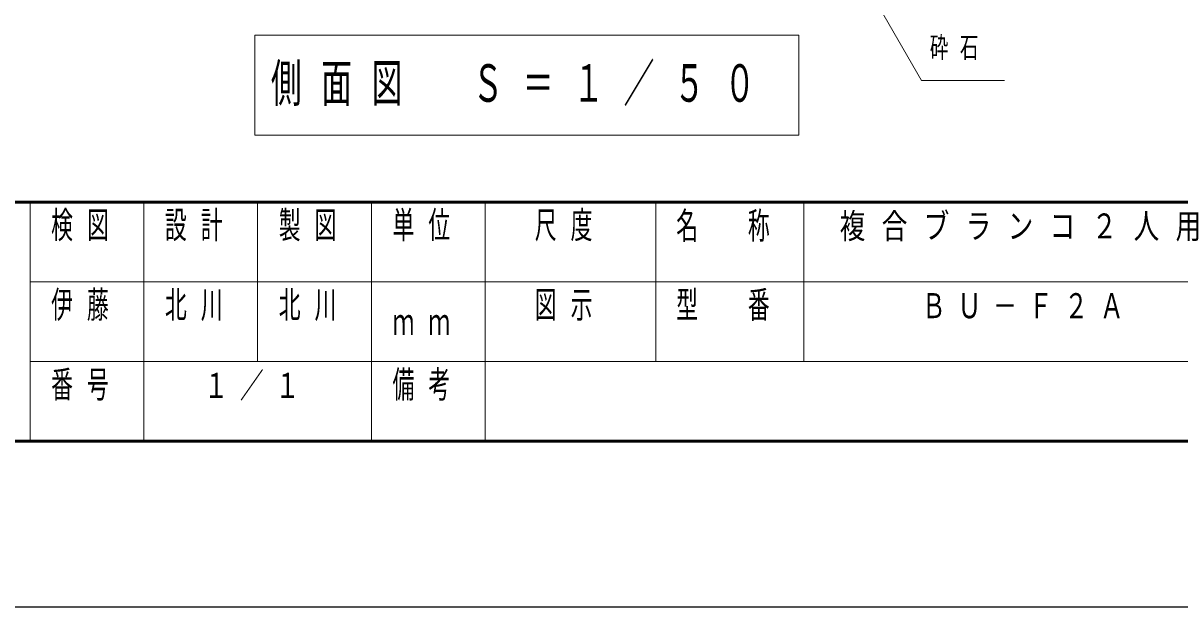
# Model space of a CAD drawing. Units: millimetres on the paper. Extents: x 200 to 813, y 141 to 438.
# Drawn here: x 358.7 to 460.4, y 141.3 to 192.6 of the extents above; entities that cross this region are included whole.
import ezdxf

# ---------------------------------------------------------------- set-up
doc = ezdxf.new("R2010")
doc.units = ezdxf.units.MM
for name, color, linetype, lineweight in [('A3図枠', 140, 'Continuous', 50), ('線', 2, 'Continuous', 25), ('補助', 2, 'Continuous', 13)]:
    doc.layers.add(name, color=color, linetype=linetype, lineweight=lineweight)
doc.layers.add('図面プロファイル', color=7, linetype='Continuous')
doc.styles.add('ＭＳ ゴシック', font='')
doc.styles.get('ＭＳ ゴシック').set_extended_font_data('MS Gothic')

msp = doc.modelspace()

# ---------------------------------------------------------------- linework, layer by layer
at = {"layer": 'A3図枠', "color": 7}
for p, q in [((216.826, 176.858), (601.826, 176.858)), ((216.826, 155.858), (601.826, 155.858))]:
    msp.add_line(p, q, dxfattribs=at)
at = {"layer": 'A3図枠', "color": 211, "lineweight": 13}
for p, q in [((359.326, 176.858), (359.326, 155.858)), ((369.326, 176.858), (369.326, 162.858)), ((379.326, 176.858), (379.326, 162.858)), ((389.326, 176.858), (389.326, 155.858)), ((399.326, 176.858), (399.326, 162.858)), ((414.326, 176.858), (414.326, 162.858)), ((414.326, 169.858), (531.826, 169.858)), ((359.326, 162.858), (601.826, 162.858))]:
    msp.add_line(p, q, dxfattribs=at)
at = {"layer": 'A3図枠', "color": 7, "lineweight": 13}
for p, q in [((427.326, 176.858), (427.326, 162.858)), ((359.326, 169.858), (414.326, 169.858)), ((369.326, 162.858), (369.326, 155.858)), ((399.326, 162.858), (399.326, 155.858))]:
    msp.add_line(p, q, dxfattribs=at)
at = {"layer": '線', "color": 7, "lineweight": 13}
for p, q in [((379.089, 191.525), (379.089, 182.725)), ((426.889, 191.525), (379.089, 191.525)), ((426.889, 182.725), (426.889, 191.525)), ((379.089, 182.725), (426.889, 182.725))]:
    msp.add_line(p, q, dxfattribs=at)
at = {"layer": '線', "color": 7}
msp.add_lwpolyline([(200.328, 141.299), (618.324, 141.299), (618.324, 438.219), (200.328, 438.219)], close=True, dxfattribs=at)
at = {"layer": '補助'}
for p, q in [((433.489, 194.76), (437.663, 187.53)), ((437.663, 187.53), (438.663, 187.53)), ((438.663, 187.53), (444.948, 187.53))]:
    msp.add_line(p, q, dxfattribs=at)

# ---------------------------------------------------------------- texts
at = {"layer": 'A3図枠', "color": 4, "char_height": 2.346, "style": 'ＭＳ ゴシック'}
for s, insert, attachment_point in [('\\T1.64;\\W0.6;検図', (364.326, 176.025), 2), ('\\T1.64;\\W0.6;設計', (374.326, 176.025), 2), ('\\T1.64;\\W0.6;製図', (384.326, 176.025), 2), ('\\T1.64;\\W0.6;単位', (394.326, 176.025), 2), ('\\T1.64;\\W0.6;尺度', (406.826, 176.025), 2), ('\\T1.64;\\W0.6;名\u3000称', (420.826, 175.961), 2), ('\\T1.64;\\W0.6;図示', (406.826, 169.025), 2), ('\\T1.64;\\W0.6;型\u3000番', (420.826, 169.025), 2), ('\\T1.64;\\W0.6;ｍｍ', (394.326, 166.358), 5), ('\\T1.64;\\W0.6;番号', (364.326, 162.025), 2), ('\\T1.64;\\W0.6;備考', (394.326, 162.025), 2)]:
    msp.add_mtext(s, dxfattribs=dict(at, insert=insert, attachment_point=attachment_point))
at = {"layer": '図面プロファイル', "attachment_point": 2, "style": 'ＭＳ ゴシック'}
for s, insert, char_height in [('\\T1.64;\\W0.75;複合ブランコ２人用', (447.076, 175.858), 2.199), ('\\T1.64;\\W0.6;伊藤', (364.326, 169.025), 2.346), ('\\T1.64;\\W0.6;北川', (374.326, 169.025), 2.346), ('\\T1.64;\\W0.6;北川', (384.326, 169.025), 2.346), ('\\T1.49;\\W0.7;ＢＵ－Ｆ２Ａ', (447.076, 168.858), 2.199), ('\\T1.49;\\W0.7;１／１', (379.326, 161.858), 2.199)]:
    msp.add_mtext(s, dxfattribs=dict(at, insert=insert, char_height=char_height))
at = {"layer": '線', "color": 7, "insert": (380.489, 187.125), "char_height": 3.299, "attachment_point": 4, "style": 'ＭＳ ゴシック'}
msp.add_mtext('\\T1.64;\\W0.6;側面図\u3000Ｓ＝１／５０', dxfattribs=at)
at = {"layer": '補助', "insert": (438.388, 191.364), "char_height": 1.833, "attachment_point": 1, "style": 'ＭＳ ゴシック'}
msp.add_mtext('\\T1.63;\\W0.65;砕石', dxfattribs=at)

doc.saveas('drawing.dxf')
